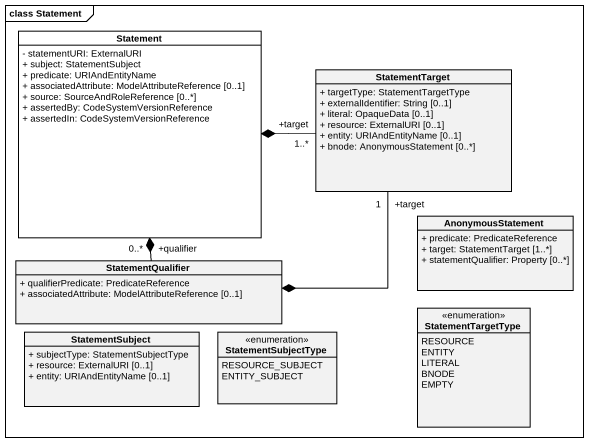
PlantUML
@startuml
mainframe class Statement
hide circle
hide empty members
skinparam classAttributeIconSize 0
class Statement #FFFFFF {
  - statementURI: ExternalURI
  + subject: StatementSubject
  + predicate: URIAndEntityName
  + associatedAttribute: ModelAttributeReference [0..1]
  + source: SourceAndRoleReference [0..*]
  + assertedBy: CodeSystemVersionReference
  + assertedIn: CodeSystemVersionReference
}
class StatementTarget {
  + targetType: StatementTargetType
  + externalIdentifier: String [0..1]
  + literal: OpaqueData [0..1]
  + resource: ExternalURI [0..1]
  + entity: URIAndEntityName [0..1]
  + bnode: AnonymousStatement [0..*]
}
class AnonymousStatement {
  + predicate: PredicateReference
  + target: StatementTarget [1..*]
  + statementQualifier: Property [0..*]
}
class StatementQualifier {
  + qualifierPredicate: PredicateReference
  + associatedAttribute: ModelAttributeReference [0..1]
}
class StatementSubject {
  + subjectType: StatementSubjectType
  + resource: ExternalURI [0..1]
  + entity: URIAndEntityName [0..1]
}
enum StatementSubjectType {
  RESOURCE_SUBJECT
  ENTITY_SUBJECT
}
enum StatementTargetType {
  RESOURCE
  ENTITY
  LITERAL
  BNODE
  EMPTY
}
StatementTarget "+target\n1..*" -left-* Statement
StatementTarget "+target\n1" --* StatementQualifier
StatementQualifier "+qualifier\n0..*" -up-* Statement
@enduml
